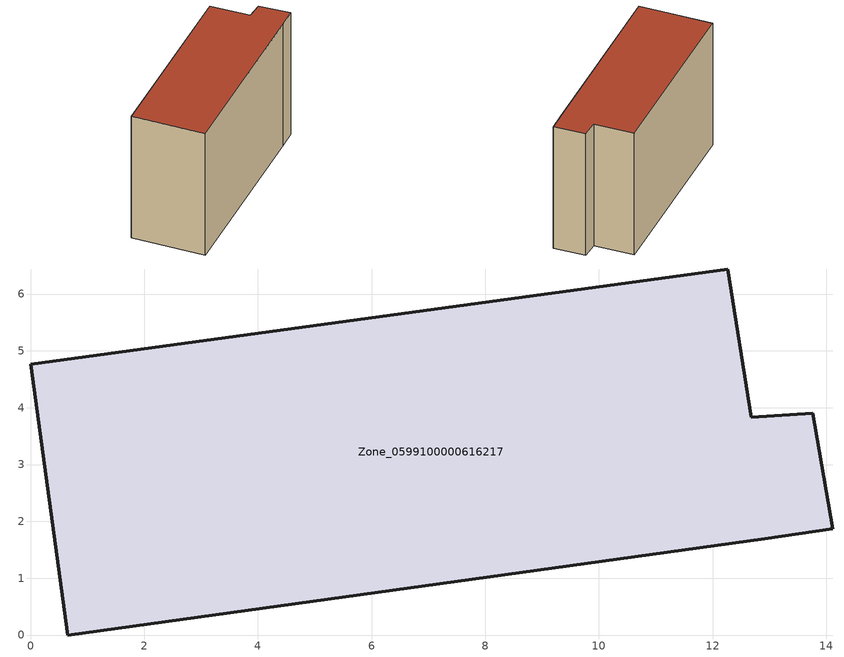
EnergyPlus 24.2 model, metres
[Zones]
Zone_0599100000616217
 floor ground (C_G): 12.68,3.83 13.76,3.9 14.12,1.87 12.92,1.69 0.66,0 0,4.76 12.27,6.44 z0
 wall outside (C_F): 0.66,0 12.92,1.69 14.12,1.87 13.76,3.9 12.68,3.83 12.27,6.44 0,4.76 0.66,0 z0:8.98
 roof outside (C_R): 13.76,3.9 12.68,3.83 12.27,6.44 0,4.76 0.66,0 12.92,1.69 14.12,1.87 z8.98
[BUILDING]
Pand.0599100000616217: North Axis=0; Terrain=City; Loads Convergence Tolerance Value=0.04; Temperature Convergence Tolerance Value=0.4; Solar Distribution=FullExterior; Maximum Number of Warmup Days=25; Minimum Number of Warmup Days=1
[Site:Location]
Rotterdam.The.Hague.AP_ZH_NLD Design_Conditions: Latitude=51.96; Longitude=4.45; Time Zone=1; Elevation=-4.5
[SITE:GROUNDTEMPERATURE:BUILDINGSURFACE]
18, 18, 18, 18, 18, 18, 18, 18, 18, 18, 18, 18
[MATERIAL] Thermal Absorptance=0.9; Solar Absorptance=0.7; Visible Absorptance=0.7
Name | Roughness | Thickness | Conductivity | Density | Specific Heat
G.TI.1946 | MediumSmooth | 0.15 | 1 | 540 | 1210
F.TI.1946 | Rough | 0.3 | 0.857143 | 1920 | 840
R.TI.1946 | MediumRough | 0.2 | 0.1 | 1500 | 1000
[CONSTRUCTION]
C_G: G.TI.1946
C_F: F.TI.1946
C_R: R.TI.1946
[ZONE]
Zone_0599100000616217: Type=1; Multiplier=1; Ceiling Height=Autocalculate; Volume=Autocalculate; Floor Area=autocalculate; Part of Total Floor Area=Yes
[ZONEINFILTRATION:DESIGNFLOWRATE]
Infil_Zone_0599100000616217: Zone or ZoneList or Space or SpaceList=Zone_0599100000616217; Schedule=AlwaysOn; Design Flow Rate Calculation Method=Flow/Area; Flow Rate per Floor Area=0.003; Constant Term Coefficient=1; Temperature Term Coefficient=0; Velocity Term Coefficient=0; Velocity Squared Term Coefficient=0
[HVACTEMPLATE:ZONE:IDEALLOADSAIRSYSTEM]
Zone_0599100000616217: Maximum Heating Supply Air Temperature=50; Minimum Cooling Supply Air Temperature=13; Maximum Heating Supply Air Humidity Ratio=0.0156; Minimum Cooling Supply Air Humidity Ratio=0.0077; Heating Limit=NoLimit; Cooling Limit=NoLimit; Dehumidification Control Type=ConstantSensibleHeatRatio; Cooling Sensible Heat Ratio=0.7; Dehumidification Setpoint=60; Humidification Control Type=None; Humidification Setpoint=30; Outdoor Air Method=None; Outdoor Air Flow Rate per Person=0.00944; Outdoor Air Flow Rate per Zone Floor Area=0; Outdoor Air Flow Rate per Zone=0; Demand Controlled Ventilation Type=None; Outdoor Air Economizer Type=NoEconomizer; Heat Recovery Type=None; Sensible Heat Recovery Effectiveness=0.7; Latent Heat Recovery Effectiveness=0.65
[ZONECONTROL:THERMOSTAT]
ThermostatControl_Zone_0599100000616217: Zone or ZoneList=Zone_0599100000616217; Control Type Schedule=DualSetpointControlType; Control 1=Thermostat_Zone_0599100000616217; Temperature Difference Between Cutout And Setpoint=0
[THERMOSTATSETPOINT:DUALSETPOINT]
Thermostat_Zone_0599100000616217: Heating Setpoint Temperature Schedule=HeatingSetpoint_Zone_0599100000616217; Cooling Setpoint Temperature Schedule=CoolingSetpoint_Zone_0599100000616217
[SCHEDULE:COMPACT]
HeatingSetpoint_Zone_0599100000616217: Through: 12/31, For: AllDays, Until: 24:00, 21
CoolingSetpoint_Zone_0599100000616217: Through: 12/31, For: AllDays, Until: 24:00, 24
DualSetpointControlType: Through: 12/31, For: AllDays, Until: 24:00, 4
AlwaysOn: Through: 12/31, For: AllDays, Until: 24:00, 1
